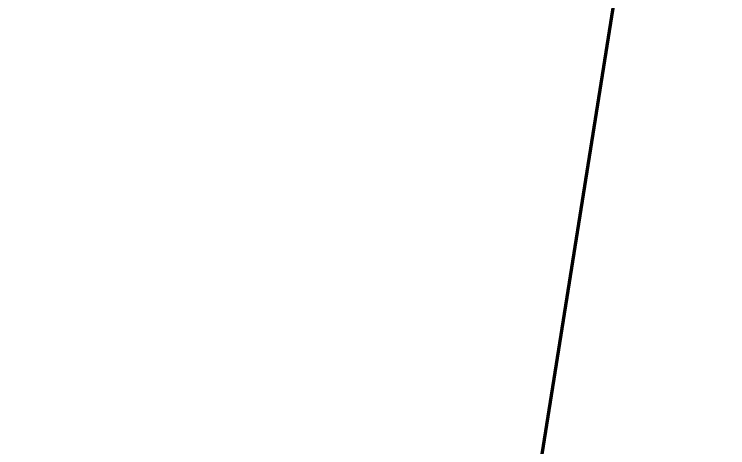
# Model space of a CAD drawing. Header units: metres. Extents: x 599858 to 604937, y 1147506 to 1148114.
# Drawn here: x 601749.5947 to 601749.60219, y 1147939.85728 to 1147939.86183 of the extents above; entities that cross this region are included whole.
import ezdxf

# ---------------------------------------------------------------- set-up
doc = ezdxf.new("R2010")
doc.units = ezdxf.units.M
doc.header["$MEASUREMENT"] = 0
doc.linetypes.add('DGN Style 6', pattern=[100.451176, 36.969413, -21.125379, 0.052813, -21.125379, 0.052813, -21.125379])
doc.layers.add('TF_E_HS-_Kabl-_2', color=1, linetype='DGN Style 6', lineweight=70)

msp = doc.modelspace()

# ---------------------------------------------------------------- linework, layer by layer
at = {"layer": 'TF_E_HS-_Kabl-_2', "flags": 128}
msp.add_lwpolyline([(601747.7, 1147919.5499999), (601747.7, 1147919.7599999), (601747.71, 1147920.0799999), (601747.71, 1147920.3999999), (601747.71, 1147920.4599999), (601747.72, 1147921.0399999), (601747.73, 1147922.0099999), (601747.74, 1147922.4099999), (601747.76, 1147924.0799999), (601747.76, 1147924.1099999), (601747.77, 1147924.8399999), (601747.78, 1147925.8799999), (601747.78, 1147925.9099999), (601747.78, 1147925.9199999), (601747.79, 1147926.5799999), (601747.79, 1147926.6199999), (601747.79, 1147926.9999999), (601747.81, 1147928.3199999), (601747.81, 1147928.3799999), (601747.81, 1147928.6999999), (601747.82, 1147929.5999999), (601747.83, 1147929.9199999), (601747.8280727, 1147930.0113617), (601747.87, 1147930.2199999), (601748.11, 1147931.4499999), (601748.24, 1147932.1499999), (601748.28, 1147932.3499999), (601748.32, 1147932.5699999), (601748.83, 1147935.2399999), (601748.8688536, 1147935.4269602), (601749.1, 1147936.8499999), (601749.43, 1147938.8599999), (601749.5, 1147939.2799999), (601749.58, 1147939.7299999), (601749.72, 1147940.6099999), (601749.75, 1147940.7699999), (601749.79, 1147941.0099999), (601749.79, 1147941.0299999), (601749.8, 1147941.0799999), (601749.95, 1147941.9999999), (601749.97, 1147942.0999999), (601750.05, 1147942.5899999), (601750.13, 1147943.0899999), (601750.27, 1147943.9399999), (601750.3356633, 1147944.3754447), (601750.48, 1147945.2199999), (601750.57, 1147945.7599999), (601750.74, 1147946.7699999), (601750.93, 1147947.9199999), (601751.23, 1147949.7199999), (601751.81, 1147953.2199999), (601751.92, 1147953.8499999), (601752.24, 1147955.7599999), (601752.46, 1147957.0899999), (601752.59, 1147957.8999999), (601752.75, 1147958.8599999), (601753.07, 1147960.7799999), (601753.22, 1147961.6599999), (601753.98, 1147966.2299999), (601754.2627044, 1147967.8923227), (601754.43, 1147968.9299999), (601754.6, 1147969.9499999), (601754.65, 1147970.2599999), (601754.7, 1147970.5899999), (601754.82, 1147971.3499999), (601754.85, 1147971.4999999), (601754.85, 1147971.5199999), (601754.88, 1147971.7099999), (601754.919106, 1147971.9357255), (601755.17, 1147973.7499999), (601755.25, 1147974.3399999), (601755.35, 1147975.1199999), (601755.3745884, 1147975.2353525), (601755.38, 1147975.3599999), (601755.47, 1147976.4399999), (601755.53, 1147977.2499999), (601755.6, 1147978.1399999), (601755.6, 1147978.1499999), (601755.2312272, 1147979.2704266), (601755.15, 1147979.4099999), (601754.0071977, 1147981.2813359), (601753.84, 1147981.5999999), (601753.77, 1147981.7199999), (601753.64, 1147981.9799999), (601753.6, 1147982.0499999), (601753.48, 1147982.2699999), (601753.44, 1147982.3499999), (601751.97, 1147985.1299999), (601751.6512789, 1147985.7417762), (601751.56, 1147985.8899999), (601750.91, 1147986.9499999), (601750.57, 1147987.4899999), (601750.2, 1147988.0999999), (601750.17, 1147988.1499999), (601750.13, 1147988.2099999), (601749.75, 1147988.8299999), (601749.29, 1147989.5799999), (601749.19, 1147989.7399999), (601749.14, 1147989.8199999), (601748.66, 1147990.6099999), (601748.63, 1147990.6499999), (601748.4024905, 1147991.0343981), (601747.9, 1147991.8299999), (601746.84, 1147993.5199999), (601746.39, 1147994.2399999), (601746.19, 1147994.5599999), (601746.17, 1147994.5899999), (601746.11, 1147994.6799999)], dxfattribs=at)

doc.saveas('drawing.dxf')
